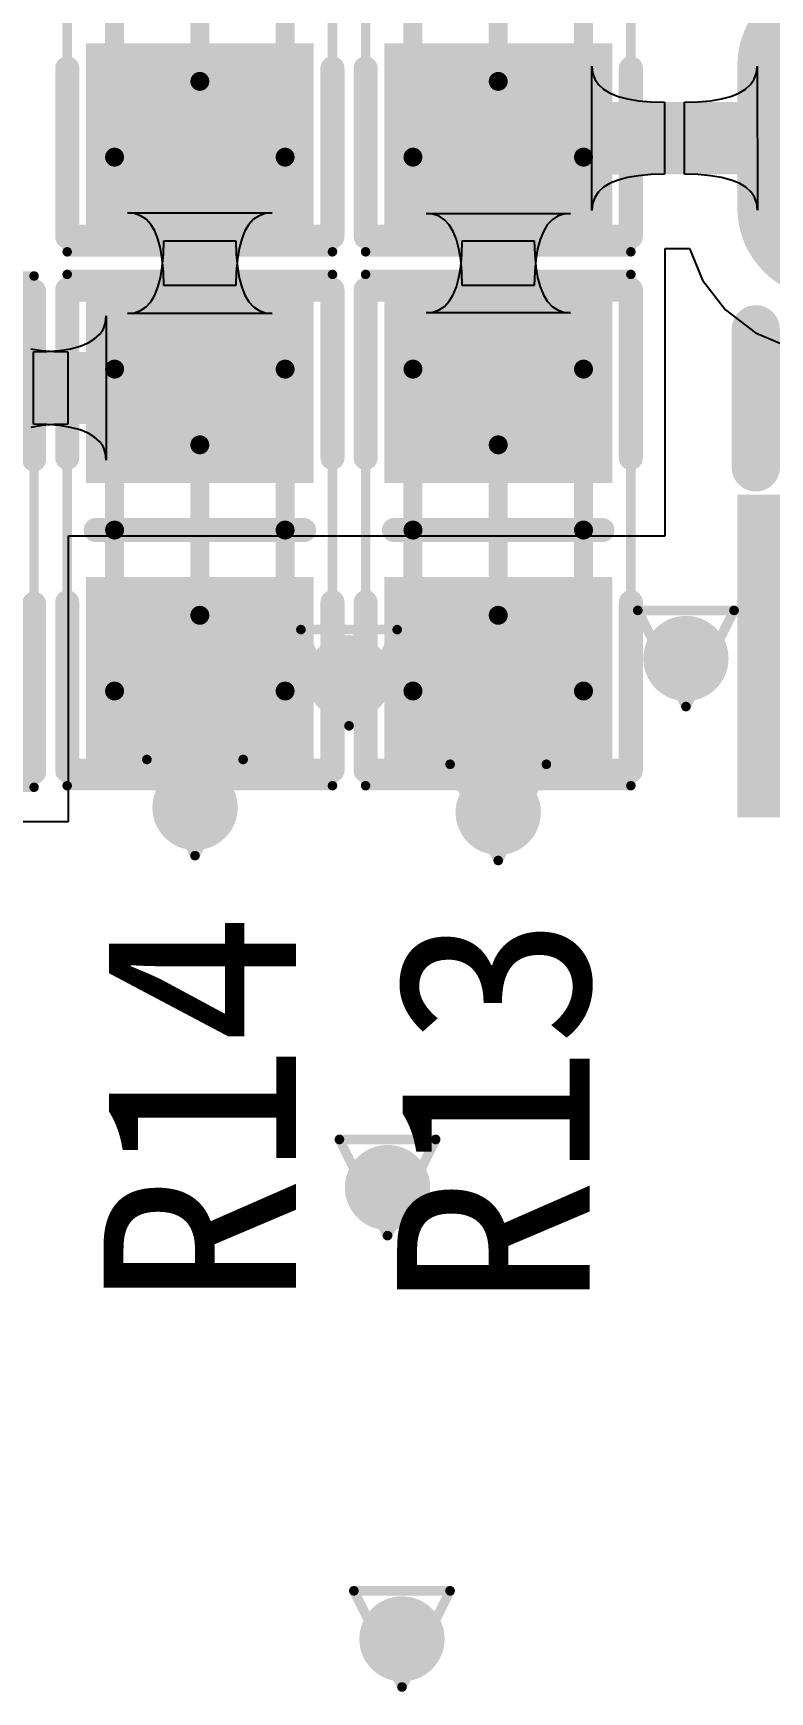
# Model space of a CAD drawing. Header units: millimetres. Extents: x 80 to 220, y 44 to 120.
# Drawn here: x 146.52 to 150.41, y 59.7 to 68.46 of the extents above; entities that cross this region are included whole.
import ezdxf

# ---------------------------------------------------------------- set-up
doc = ezdxf.new("R2010")
doc.units = ezdxf.units.MM
for name, color, linetype in [('BottomLayer', 5, 'Continuous'), ('BottomPaste', 16, 'Continuous'), ('BottomSolder', 6, 'Continuous'), ('DrillDrawing', 1, 'Continuous'), ('Mechanical13', 56, 'Continuous'), ('Mechanical15', 56, 'Continuous'), ('MultiLayer', 9, 'Continuous'), ('TopLayer', 1, 'Continuous'), ('TopOverlay', 2, 'Continuous'), ('TopPaste', 8, 'Continuous'), ('TopSolder', 216, 'Continuous'), ('ViaHoleLayer', 16, 'Continuous')]:
    doc.layers.add(name, color=color, linetype=linetype)

# ---------------------------------------------------------------- blocks, each defined once
blk = doc.blocks.new('R0603_25')
at = {"layer": 'Mechanical13', "const_width": 0.1}
for points in [[(-0.85, -0.45), (-0.85, 0.45)], [(0.85, 0.45), (-0.85, 0.45)], [(0.85, -0.45), (0.85, 0.45)], [(0.85, -0.45), (-0.85, -0.45)]]:
    blk.add_lwpolyline(points, dxfattribs=at)
at = {"layer": 'Mechanical13', "const_width": 0.05}
for points in [[(-0.875, 0.45, 1), (-0.825, 0.45, 1)], [(-0.875, 0.45, 1), (-0.825, 0.45, 1)], [(0.825, 0.45, 1), (0.875, 0.45, 1)], [(0.825, 0.45, 1), (0.875, 0.45, 1)], [(-0.875, -0.45, 1), (-0.825, -0.45, 1)], [(-0.875, -0.45, 1), (-0.825, -0.45, 1)], [(0.825, -0.45, 1), (0.875, -0.45, 1)], [(0.825, -0.45, 1), (0.875, -0.45, 1)]]:
    blk.add_lwpolyline(points, format="xyb", close=True, dxfattribs=at)
at = {"layer": 'Mechanical15'}
for points, const_width in [([(1.35, 0.7), (-1.35, 0.7)], 0.05), ([(-1.35, -0.7), (-1.35, 0.7)], 0.05), ([(1.35, -0.7), (1.35, 0.7)], 0.05), ([(0, -0.45), (0, 0.45)], 0.1), ([(0.45, 0), (-0.45, 0)], 0.1), ([(1.35, -0.7), (-1.35, -0.7)], 0.05)]:
    blk.add_lwpolyline(points, dxfattribs=dict(at, const_width=const_width))
for points, const_width in [([(-1.3625, 0.7, 1), (-1.3375, 0.7, 1)], 0.025), ([(-1.3625, 0.7, 1), (-1.3375, 0.7, 1)], 0.025), ([(1.3375, 0.7, 1), (1.3625, 0.7, 1)], 0.025), ([(1.3375, 0.7, 1), (1.3625, 0.7, 1)], 0.025), ([(-0.025, 0.45, 1), (0.025, 0.45, 1)], 0.05), ([(-0.475, 0, 1), (-0.425, 0, 1)], 0.05), ([(0.425, 0, 1), (0.475, 0, 1)], 0.05), ([(-0.025, -0.45, 1), (0.025, -0.45, 1)], 0.05), ([(-1.3625, -0.7, 1), (-1.3375, -0.7, 1)], 0.025), ([(-1.3625, -0.7, 1), (-1.3375, -0.7, 1)], 0.025), ([(1.3375, -0.7, 1), (1.3625, -0.7, 1)], 0.025), ([(1.3375, -0.7, 1), (1.3625, -0.7, 1)], 0.025)]:
    blk.add_lwpolyline(points, format="xyb", close=True, dxfattribs=dict(at, const_width=const_width))
at = {"layer": 'TopLayer'}
for points in [[(-0.35, -0.5), (-0.35, 0.5), (-1.15, -0.5), (-1.15, 0.5)], [(1.15, -0.5), (1.15, 0.5), (0.35, -0.5), (0.35, 0.5)]]:
    blk.add_solid(points, dxfattribs=at)
at = {"layer": 'TopOverlay', "const_width": 0.127}
for points in [[(-1.27, -0.7), (-1.27, 0.7)], [(-0.381, 0.7), (-1.27, 0.7)], [(1.27, 0.7), (0.381, 0.7)], [(1.27, -0.7), (1.27, 0.7)], [(0, -0.55), (0, 0.55)], [(-0.381, -0.7), (-1.27, -0.7)], [(1.27, -0.7), (0.381, -0.7)]]:
    blk.add_lwpolyline(points, dxfattribs=at)
at = {"layer": 'TopOverlay', "const_width": 0.0635}
for points in [[(-1.3017, 0.7, 1), (-1.2383, 0.7, 1)], [(-1.3017, 0.7, 1), (-1.2383, 0.7, 1)], [(-0.4128, 0.7, 1), (-0.3493, 0.7, 1)], [(0.3493, 0.7, 1), (0.4128, 0.7, 1)], [(1.2383, 0.7, 1), (1.3017, 0.7, 1)], [(1.2383, 0.7, 1), (1.3017, 0.7, 1)], [(-0.0318, 0.55, 1), (0.0318, 0.55, 1)], [(-0.0318, -0.55, 1), (0.0318, -0.55, 1)], [(-1.3017, -0.7, 1), (-1.2383, -0.7, 1)], [(-1.3017, -0.7, 1), (-1.2383, -0.7, 1)], [(-0.4128, -0.7, 1), (-0.3493, -0.7, 1)], [(0.3493, -0.7, 1), (0.4128, -0.7, 1)], [(1.2383, -0.7, 1), (1.3017, -0.7, 1)], [(1.2383, -0.7, 1), (1.3017, -0.7, 1)]]:
    blk.add_lwpolyline(points, format="xyb", close=True, dxfattribs=at)
at = {"layer": 'TopPaste'}
for points in [[(-0.35, -0.5), (-0.35, 0.5), (-1.15, -0.5), (-1.15, 0.5)], [(1.15, -0.5), (1.15, 0.5), (0.35, -0.5), (0.35, 0.5)]]:
    blk.add_solid(points, dxfattribs=at)
at = {"layer": 'TopSolder'}
for points in [[(-0.2484, -0.6016), (-0.2484, 0.6016), (-1.2516, -0.6016), (-1.2516, 0.6016)], [(1.2516, -0.6016), (1.2516, 0.6016), (0.2484, -0.6016), (0.2484, 0.6016)]]:
    blk.add_solid(points, dxfattribs=at)
blk = doc.blocks.new('R0603_26')
at = {"layer": 'Mechanical13', "const_width": 0.1}
for points in [[(-0.85, 0.45), (-0.85, -0.45)], [(-0.85, 0.45), (0.85, 0.45)], [(0.85, 0.45), (0.85, -0.45)], [(-0.85, -0.45), (0.85, -0.45)]]:
    blk.add_lwpolyline(points, dxfattribs=at)
at = {"layer": 'Mechanical13', "const_width": 0.05}
for points in [[(-0.875, 0.45, 1), (-0.825, 0.45, 1)], [(-0.875, 0.45, 1), (-0.825, 0.45, 1)], [(0.825, 0.45, 1), (0.875, 0.45, 1)], [(0.825, 0.45, 1), (0.875, 0.45, 1)], [(-0.875, -0.45, 1), (-0.825, -0.45, 1)], [(-0.875, -0.45, 1), (-0.825, -0.45, 1)], [(0.825, -0.45, 1), (0.875, -0.45, 1)], [(0.825, -0.45, 1), (0.875, -0.45, 1)]]:
    blk.add_lwpolyline(points, format="xyb", close=True, dxfattribs=at)
at = {"layer": 'Mechanical15'}
for points, const_width in [([(-1.35, 0.7), (1.35, 0.7)], 0.05), ([(-1.35, 0.7), (-1.35, -0.7)], 0.05), ([(1.35, 0.7), (1.35, -0.7)], 0.05), ([(0, 0.45), (0, -0.45)], 0.1), ([(-0.45, 0), (0.45, 0)], 0.1), ([(-1.35, -0.7), (1.35, -0.7)], 0.05)]:
    blk.add_lwpolyline(points, dxfattribs=dict(at, const_width=const_width))
for points, const_width in [([(-1.3625, 0.7, 1), (-1.3375, 0.7, 1)], 0.025), ([(-1.3625, 0.7, 1), (-1.3375, 0.7, 1)], 0.025), ([(1.3375, 0.7, 1), (1.3625, 0.7, 1)], 0.025), ([(1.3375, 0.7, 1), (1.3625, 0.7, 1)], 0.025), ([(-0.025, 0.45, 1), (0.025, 0.45, 1)], 0.05), ([(-0.475, 0, 1), (-0.425, 0, 1)], 0.05), ([(0.425, 0, 1), (0.475, 0, 1)], 0.05), ([(-0.025, -0.45, 1), (0.025, -0.45, 1)], 0.05), ([(-1.3625, -0.7, 1), (-1.3375, -0.7, 1)], 0.025), ([(-1.3625, -0.7, 1), (-1.3375, -0.7, 1)], 0.025), ([(1.3375, -0.7, 1), (1.3625, -0.7, 1)], 0.025), ([(1.3375, -0.7, 1), (1.3625, -0.7, 1)], 0.025)]:
    blk.add_lwpolyline(points, format="xyb", close=True, dxfattribs=dict(at, const_width=const_width))
at = {"layer": 'TopLayer'}
for points in [[(-0.35, -0.5), (-0.35, 0.5), (-1.15, -0.5), (-1.15, 0.5)], [(1.15, -0.5), (1.15, 0.5), (0.35, -0.5), (0.35, 0.5)]]:
    blk.add_solid(points, dxfattribs=at)
at = {"layer": 'TopOverlay', "const_width": 0.127}
for points in [[(-1.27, 0.7), (-1.27, -0.7)], [(-1.27, 0.7), (-0.381, 0.7)], [(0.381, 0.7), (1.27, 0.7)], [(1.27, 0.7), (1.27, -0.7)], [(0, 0.55), (0, -0.55)], [(-1.27, -0.7), (-0.381, -0.7)], [(0.381, -0.7), (1.27, -0.7)]]:
    blk.add_lwpolyline(points, dxfattribs=at)
at = {"layer": 'TopOverlay', "const_width": 0.0635}
for points in [[(-1.3017, 0.7, 1), (-1.2383, 0.7, 1)], [(-1.3017, 0.7, 1), (-1.2383, 0.7, 1)], [(-0.4128, 0.7, 1), (-0.3493, 0.7, 1)], [(0.3493, 0.7, 1), (0.4128, 0.7, 1)], [(1.2383, 0.7, 1), (1.3017, 0.7, 1)], [(1.2383, 0.7, 1), (1.3017, 0.7, 1)], [(-0.0318, 0.55, 1), (0.0318, 0.55, 1)], [(-0.0318, -0.55, 1), (0.0318, -0.55, 1)], [(-1.3017, -0.7, 1), (-1.2383, -0.7, 1)], [(-1.3017, -0.7, 1), (-1.2383, -0.7, 1)], [(-0.4128, -0.7, 1), (-0.3493, -0.7, 1)], [(0.3493, -0.7, 1), (0.4128, -0.7, 1)], [(1.2383, -0.7, 1), (1.3017, -0.7, 1)], [(1.2383, -0.7, 1), (1.3017, -0.7, 1)]]:
    blk.add_lwpolyline(points, format="xyb", close=True, dxfattribs=at)
at = {"layer": 'TopPaste'}
for points in [[(-0.35, -0.5), (-0.35, 0.5), (-1.15, -0.5), (-1.15, 0.5)], [(1.15, -0.5), (1.15, 0.5), (0.35, -0.5), (0.35, 0.5)]]:
    blk.add_solid(points, dxfattribs=at)
at = {"layer": 'TopSolder'}
for points in [[(-0.2484, -0.6016), (-0.2484, 0.6016), (-1.2516, -0.6016), (-1.2516, 0.6016)], [(1.2516, -0.6016), (1.2516, 0.6016), (0.2484, -0.6016), (0.2484, 0.6016)]]:
    blk.add_solid(points, dxfattribs=at)
blk = doc.blocks.new('R0603_27')
at = {"layer": 'Mechanical13', "const_width": 0.1}
for points in [[(-0.85, -0.45), (-0.85, 0.45)], [(0.85, 0.45), (-0.85, 0.45)], [(0.85, -0.45), (0.85, 0.45)], [(0.85, -0.45), (-0.85, -0.45)]]:
    blk.add_lwpolyline(points, dxfattribs=at)
at = {"layer": 'Mechanical13', "const_width": 0.05}
for points in [[(-0.875, 0.45, 1), (-0.825, 0.45, 1)], [(-0.875, 0.45, 1), (-0.825, 0.45, 1)], [(0.825, 0.45, 1), (0.875, 0.45, 1)], [(0.825, 0.45, 1), (0.875, 0.45, 1)], [(-0.875, -0.45, 1), (-0.825, -0.45, 1)], [(-0.875, -0.45, 1), (-0.825, -0.45, 1)], [(0.825, -0.45, 1), (0.875, -0.45, 1)], [(0.825, -0.45, 1), (0.875, -0.45, 1)]]:
    blk.add_lwpolyline(points, format="xyb", close=True, dxfattribs=at)
at = {"layer": 'Mechanical15'}
for points, const_width in [([(1.35, 0.7), (-1.35, 0.7)], 0.05), ([(-1.35, -0.7), (-1.35, 0.7)], 0.05), ([(1.35, -0.7), (1.35, 0.7)], 0.05), ([(0, -0.45), (0, 0.45)], 0.1), ([(0.45, 0), (-0.45, 0)], 0.1), ([(1.35, -0.7), (-1.35, -0.7)], 0.05)]:
    blk.add_lwpolyline(points, dxfattribs=dict(at, const_width=const_width))
for points, const_width in [([(-1.3625, 0.7, 1), (-1.3375, 0.7, 1)], 0.025), ([(-1.3625, 0.7, 1), (-1.3375, 0.7, 1)], 0.025), ([(1.3375, 0.7, 1), (1.3625, 0.7, 1)], 0.025), ([(1.3375, 0.7, 1), (1.3625, 0.7, 1)], 0.025), ([(-0.025, 0.45, 1), (0.025, 0.45, 1)], 0.05), ([(-0.475, 0, 1), (-0.425, 0, 1)], 0.05), ([(0.425, 0, 1), (0.475, 0, 1)], 0.05), ([(-0.025, -0.45, 1), (0.025, -0.45, 1)], 0.05), ([(-1.3625, -0.7, 1), (-1.3375, -0.7, 1)], 0.025), ([(-1.3625, -0.7, 1), (-1.3375, -0.7, 1)], 0.025), ([(1.3375, -0.7, 1), (1.3625, -0.7, 1)], 0.025), ([(1.3375, -0.7, 1), (1.3625, -0.7, 1)], 0.025)]:
    blk.add_lwpolyline(points, format="xyb", close=True, dxfattribs=dict(at, const_width=const_width))
at = {"layer": 'TopLayer'}
for points in [[(-0.35, -0.5), (-0.35, 0.5), (-1.15, -0.5), (-1.15, 0.5)], [(1.15, -0.5), (1.15, 0.5), (0.35, -0.5), (0.35, 0.5)]]:
    blk.add_solid(points, dxfattribs=at)
at = {"layer": 'TopOverlay', "const_width": 0.127}
for points in [[(-1.27, -0.7), (-1.27, 0.7)], [(-0.381, 0.7), (-1.27, 0.7)], [(1.27, 0.7), (0.381, 0.7)], [(1.27, -0.7), (1.27, 0.7)], [(0, -0.55), (0, 0.55)], [(-0.381, -0.7), (-1.27, -0.7)], [(1.27, -0.7), (0.381, -0.7)]]:
    blk.add_lwpolyline(points, dxfattribs=at)
at = {"layer": 'TopOverlay', "const_width": 0.0635}
for points in [[(-1.3017, 0.7, 1), (-1.2383, 0.7, 1)], [(-1.3017, 0.7, 1), (-1.2383, 0.7, 1)], [(-0.4128, 0.7, 1), (-0.3493, 0.7, 1)], [(0.3493, 0.7, 1), (0.4128, 0.7, 1)], [(1.2383, 0.7, 1), (1.3017, 0.7, 1)], [(1.2383, 0.7, 1), (1.3017, 0.7, 1)], [(-0.0318, 0.55, 1), (0.0318, 0.55, 1)], [(-0.0318, -0.55, 1), (0.0318, -0.55, 1)], [(-1.3017, -0.7, 1), (-1.2383, -0.7, 1)], [(-1.3017, -0.7, 1), (-1.2383, -0.7, 1)], [(-0.4128, -0.7, 1), (-0.3493, -0.7, 1)], [(0.3493, -0.7, 1), (0.4128, -0.7, 1)], [(1.2383, -0.7, 1), (1.3017, -0.7, 1)], [(1.2383, -0.7, 1), (1.3017, -0.7, 1)]]:
    blk.add_lwpolyline(points, format="xyb", close=True, dxfattribs=at)
at = {"layer": 'TopPaste'}
for points in [[(-0.35, -0.5), (-0.35, 0.5), (-1.15, -0.5), (-1.15, 0.5)], [(1.15, -0.5), (1.15, 0.5), (0.35, -0.5), (0.35, 0.5)]]:
    blk.add_solid(points, dxfattribs=at)
at = {"layer": 'TopSolder'}
for points in [[(-0.2484, -0.6016), (-0.2484, 0.6016), (-1.2516, -0.6016), (-1.2516, 0.6016)], [(1.2516, -0.6016), (1.2516, 0.6016), (0.2484, -0.6016), (0.2484, 0.6016)]]:
    blk.add_solid(points, dxfattribs=at)
blk = doc.blocks.new('SMA_KDL_5_44')
at = {"layer": 'BottomLayer'}
for points in [[(3.996, 3.492), (-0.004, 3.492), (3.996, 1.992), (-0.004, 1.992)], [(3.996, -2.119), (-0.004, -2.119), (3.996, -3.619), (-0.004, -3.619)]]:
    blk.add_solid(points, dxfattribs=at)
at = {"layer": 'BottomPaste'}
for points in [[(3.996, 3.492), (-0.004, 3.492), (3.996, 1.992), (-0.004, 1.992)], [(3.996, -2.119), (-0.004, -2.119), (3.996, -3.619), (-0.004, -3.619)]]:
    blk.add_solid(points, dxfattribs=at)
at = {"layer": 'BottomSolder'}
for points in [[(4.0976, 3.5936), (-0.1056, 3.5936), (4.0976, 1.8904), (-0.1056, 1.8904)], [(4.0976, -2.0174), (-0.1056, -2.0174), (4.0976, -3.7206), (-0.1056, -3.7206)]]:
    blk.add_solid(points, dxfattribs=at)
at = {"layer": 'TopLayer', "const_width": 0.375}
for points in [[(0.1835, 3.117, 1), (0.5585, 3.117, 1)], [(3.4335, 3.117, 1), (3.8085, 3.117, 1)], [(0.1835, 2.367, 1), (0.5585, 2.367, 1)], [(3.4335, 2.367, 1), (3.8085, 2.367, 1)], [(0.1835, 0.375, 1), (0.5585, 0.375, 1)], [(3.4335, 0.375, 1), (3.8085, 0.375, 1)], [(0.1835, -0.375, 1), (0.5585, -0.375, 1)], [(3.4335, -0.375, 1), (3.8085, -0.375, 1)], [(0.1835, -2.494, 1), (0.5585, -2.494, 1)], [(3.4335, -2.494, 1), (3.8085, -2.494, 1)], [(0.1835, -3.244, 1), (0.5585, -3.244, 1)], [(3.4335, -3.244, 1), (3.8085, -3.244, 1)]]:
    blk.add_lwpolyline(points, format="xyb", close=True, dxfattribs=at)
at = {"layer": 'TopLayer'}
for points in [[(3.621, 3.492), (0.371, 3.492), (3.621, 1.992), (0.371, 1.992)], [(3.996, 3.117), (-0.004, 3.117), (3.996, 2.367), (-0.004, 2.367)], [(3.621, 0.75), (0.371, 0.75), (3.621, -0.75), (0.371, -0.75)], [(3.996, 0.375), (-0.004, 0.375), (3.996, -0.375), (-0.004, -0.375)], [(3.621, -2.119), (0.371, -2.119), (3.621, -3.619), (0.371, -3.619)], [(3.996, -2.494), (-0.004, -2.494), (3.996, -3.244), (-0.004, -3.244)]]:
    blk.add_solid(points, dxfattribs=at)
at = {"layer": 'TopOverlay', "const_width": 0.254}
for points in [[(-0.2, 3.5), (-0.2, -3.5)], [(4, 1.746), (4, 1.016)], [(4, -1.016), (4, -1.873)]]:
    blk.add_lwpolyline(points, dxfattribs=at)
at = {"layer": 'TopOverlay', "const_width": 0.127}
for points in [[(-0.2635, 3.5, 1), (-0.1365, 3.5, 1)], [(3.9365, 1.746, 1), (4.0635, 1.746, 1)], [(3.9365, 1.016, 1), (4.0635, 1.016, 1)], [(3.9365, -1.016, 1), (4.0635, -1.016, 1)], [(3.9365, -1.873, 1), (4.0635, -1.873, 1)], [(-0.2635, -3.5, 1), (-0.1365, -3.5, 1)]]:
    blk.add_lwpolyline(points, format="xyb", close=True, dxfattribs=at)
at = {"layer": 'TopPaste', "const_width": 0.375}
for points in [[(0.1835, 3.117, 1), (0.5585, 3.117, 1)], [(3.4335, 3.117, 1), (3.8085, 3.117, 1)], [(0.1835, 2.367, 1), (0.5585, 2.367, 1)], [(3.4335, 2.367, 1), (3.8085, 2.367, 1)], [(0.1835, 0.375, 1), (0.5585, 0.375, 1)], [(3.4335, 0.375, 1), (3.8085, 0.375, 1)], [(0.1835, -0.375, 1), (0.5585, -0.375, 1)], [(3.4335, -0.375, 1), (3.8085, -0.375, 1)], [(0.1835, -2.494, 1), (0.5585, -2.494, 1)], [(3.4335, -2.494, 1), (3.8085, -2.494, 1)], [(0.1835, -3.244, 1), (0.5585, -3.244, 1)], [(3.4335, -3.244, 1), (3.8085, -3.244, 1)]]:
    blk.add_lwpolyline(points, format="xyb", close=True, dxfattribs=at)
at = {"layer": 'TopPaste'}
for points in [[(3.621, 3.492), (0.371, 3.492), (3.621, 1.992), (0.371, 1.992)], [(3.996, 3.117), (-0.004, 3.117), (3.996, 2.367), (-0.004, 2.367)], [(3.621, 0.75), (0.371, 0.75), (3.621, -0.75), (0.371, -0.75)], [(3.996, 0.375), (-0.004, 0.375), (3.996, -0.375), (-0.004, -0.375)], [(3.621, -2.119), (0.371, -2.119), (3.621, -3.619), (0.371, -3.619)], [(3.996, -2.494), (-0.004, -2.494), (3.996, -3.244), (-0.004, -3.244)]]:
    blk.add_solid(points, dxfattribs=at)
at = {"layer": 'TopSolder', "const_width": 0.4766}
for points in [[(0.1327, 3.117, 1), (0.6093, 3.117, 1)], [(3.3827, 3.117, 1), (3.8593, 3.117, 1)], [(0.1327, 2.367, 1), (0.6093, 2.367, 1)], [(3.3827, 2.367, 1), (3.8593, 2.367, 1)], [(0.1327, 0.375, 1), (0.6093, 0.375, 1)], [(3.3827, 0.375, 1), (3.8593, 0.375, 1)], [(0.1327, -0.375, 1), (0.6093, -0.375, 1)], [(3.3827, -0.375, 1), (3.8593, -0.375, 1)], [(0.1327, -2.494, 1), (0.6093, -2.494, 1)], [(3.3827, -2.494, 1), (3.8593, -2.494, 1)], [(0.1327, -3.244, 1), (0.6093, -3.244, 1)], [(3.3827, -3.244, 1), (3.8593, -3.244, 1)]]:
    blk.add_lwpolyline(points, format="xyb", close=True, dxfattribs=at)
at = {"layer": 'TopSolder'}
for points in [[(3.621, 3.5936), (0.371, 3.5936), (3.621, 1.8904), (0.371, 1.8904)], [(4.0976, 3.117), (-0.1056, 3.117), (4.0976, 2.367), (-0.1056, 2.367)], [(3.621, 0.8516), (0.371, 0.8516), (3.621, -0.8516), (0.371, -0.8516)], [(4.0976, 0.375), (-0.1056, 0.375), (4.0976, -0.375), (-0.1056, -0.375)], [(3.621, -2.0174), (0.371, -2.0174), (3.621, -3.7206), (0.371, -3.7206)], [(4.0976, -2.494), (-0.1056, -2.494), (4.0976, -3.244), (-0.1056, -3.244)]]:
    blk.add_solid(points, dxfattribs=at)
blk = doc.blocks.new('R0603_64')
at = {"layer": 'Mechanical13', "const_width": 0.1}
for points in [[(-0.85, 0.45), (0.85, 0.45)], [(-0.85, 0.45), (-0.85, -0.45)], [(0.85, 0.45), (0.85, -0.45)], [(-0.85, -0.45), (0.85, -0.45)]]:
    blk.add_lwpolyline(points, dxfattribs=at)
at = {"layer": 'Mechanical13', "const_width": 0.05}
for points in [[(-0.875, 0.45, 1), (-0.825, 0.45, 1)], [(-0.875, 0.45, 1), (-0.825, 0.45, 1)], [(0.825, 0.45, 1), (0.875, 0.45, 1)], [(0.825, 0.45, 1), (0.875, 0.45, 1)], [(-0.875, -0.45, 1), (-0.825, -0.45, 1)], [(-0.875, -0.45, 1), (-0.825, -0.45, 1)], [(0.825, -0.45, 1), (0.875, -0.45, 1)], [(0.825, -0.45, 1), (0.875, -0.45, 1)]]:
    blk.add_lwpolyline(points, format="xyb", close=True, dxfattribs=at)
at = {"layer": 'Mechanical15'}
for points, const_width in [([(-1.35, 0.7), (-1.35, -0.7)], 0.05), ([(-1.35, 0.7), (1.35, 0.7)], 0.05), ([(1.35, 0.7), (1.35, -0.7)], 0.05), ([(0, 0.45), (0, -0.45)], 0.1), ([(-0.45, 0), (0.45, 0)], 0.1), ([(-1.35, -0.7), (1.35, -0.7)], 0.05)]:
    blk.add_lwpolyline(points, dxfattribs=dict(at, const_width=const_width))
for points, const_width in [([(-1.3625, 0.7, 1), (-1.3375, 0.7, 1)], 0.025), ([(-1.3625, 0.7, 1), (-1.3375, 0.7, 1)], 0.025), ([(1.3375, 0.7, 1), (1.3625, 0.7, 1)], 0.025), ([(1.3375, 0.7, 1), (1.3625, 0.7, 1)], 0.025), ([(-0.025, 0.45, 1), (0.025, 0.45, 1)], 0.05), ([(-0.475, 0, 1), (-0.425, 0, 1)], 0.05), ([(0.425, 0, 1), (0.475, 0, 1)], 0.05), ([(-0.025, -0.45, 1), (0.025, -0.45, 1)], 0.05), ([(-1.3625, -0.7, 1), (-1.3375, -0.7, 1)], 0.025), ([(-1.3625, -0.7, 1), (-1.3375, -0.7, 1)], 0.025), ([(1.3375, -0.7, 1), (1.3625, -0.7, 1)], 0.025), ([(1.3375, -0.7, 1), (1.3625, -0.7, 1)], 0.025)]:
    blk.add_lwpolyline(points, format="xyb", close=True, dxfattribs=dict(at, const_width=const_width))
at = {"layer": 'TopLayer'}
for points in [[(-0.35, -0.5), (-0.35, 0.5), (-1.15, -0.5), (-1.15, 0.5)], [(1.15, -0.5), (1.15, 0.5), (0.35, -0.5), (0.35, 0.5)]]:
    blk.add_solid(points, dxfattribs=at)
at = {"layer": 'TopOverlay', "const_width": 0.127}
for points in [[(-1.27, 0.7), (-0.381, 0.7)], [(-1.27, 0.7), (-1.27, -0.7)], [(0.381, 0.7), (1.27, 0.7)], [(1.27, 0.7), (1.27, -0.7)], [(0, 0.55), (0, -0.55)], [(-1.27, -0.7), (-0.381, -0.7)], [(0.381, -0.7), (1.27, -0.7)]]:
    blk.add_lwpolyline(points, dxfattribs=at)
at = {"layer": 'TopOverlay', "const_width": 0.0635}
for points in [[(-1.3017, 0.7, 1), (-1.2383, 0.7, 1)], [(-1.3017, 0.7, 1), (-1.2383, 0.7, 1)], [(-0.4128, 0.7, 1), (-0.3493, 0.7, 1)], [(0.3493, 0.7, 1), (0.4128, 0.7, 1)], [(1.2383, 0.7, 1), (1.3017, 0.7, 1)], [(1.2383, 0.7, 1), (1.3017, 0.7, 1)], [(-0.0318, 0.55, 1), (0.0318, 0.55, 1)], [(-0.0318, -0.55, 1), (0.0318, -0.55, 1)], [(-1.3017, -0.7, 1), (-1.2383, -0.7, 1)], [(-1.3017, -0.7, 1), (-1.2383, -0.7, 1)], [(-0.4128, -0.7, 1), (-0.3493, -0.7, 1)], [(0.3493, -0.7, 1), (0.4128, -0.7, 1)], [(1.2383, -0.7, 1), (1.3017, -0.7, 1)], [(1.2383, -0.7, 1), (1.3017, -0.7, 1)]]:
    blk.add_lwpolyline(points, format="xyb", close=True, dxfattribs=at)
at = {"layer": 'TopPaste'}
for points in [[(-0.35, -0.5), (-0.35, 0.5), (-1.15, -0.5), (-1.15, 0.5)], [(1.15, -0.5), (1.15, 0.5), (0.35, -0.5), (0.35, 0.5)]]:
    blk.add_solid(points, dxfattribs=at)
at = {"layer": 'TopSolder'}
for points in [[(-0.2484, -0.6016), (-0.2484, 0.6016), (-1.2516, -0.6016), (-1.2516, 0.6016)], [(1.2516, -0.6016), (1.2516, 0.6016), (0.2484, -0.6016), (0.2484, 0.6016)]]:
    blk.add_solid(points, dxfattribs=at)
blk = doc.blocks.new('R0603_66')
at = {"layer": 'Mechanical13', "const_width": 0.1}
for points in [[(-0.85, 0.45), (0.85, 0.45)], [(-0.85, 0.45), (-0.85, -0.45)], [(0.85, 0.45), (0.85, -0.45)], [(-0.85, -0.45), (0.85, -0.45)]]:
    blk.add_lwpolyline(points, dxfattribs=at)
at = {"layer": 'Mechanical13', "const_width": 0.05}
for points in [[(-0.875, 0.45, 1), (-0.825, 0.45, 1)], [(-0.875, 0.45, 1), (-0.825, 0.45, 1)], [(0.825, 0.45, 1), (0.875, 0.45, 1)], [(0.825, 0.45, 1), (0.875, 0.45, 1)], [(-0.875, -0.45, 1), (-0.825, -0.45, 1)], [(-0.875, -0.45, 1), (-0.825, -0.45, 1)], [(0.825, -0.45, 1), (0.875, -0.45, 1)], [(0.825, -0.45, 1), (0.875, -0.45, 1)]]:
    blk.add_lwpolyline(points, format="xyb", close=True, dxfattribs=at)
at = {"layer": 'Mechanical15'}
for points, const_width in [([(-1.35, 0.7), (-1.35, -0.7)], 0.05), ([(-1.35, 0.7), (1.35, 0.7)], 0.05), ([(1.35, 0.7), (1.35, -0.7)], 0.05), ([(0, 0.45), (0, -0.45)], 0.1), ([(-0.45, 0), (0.45, 0)], 0.1), ([(-1.35, -0.7), (1.35, -0.7)], 0.05)]:
    blk.add_lwpolyline(points, dxfattribs=dict(at, const_width=const_width))
for points, const_width in [([(-1.3625, 0.7, 1), (-1.3375, 0.7, 1)], 0.025), ([(-1.3625, 0.7, 1), (-1.3375, 0.7, 1)], 0.025), ([(1.3375, 0.7, 1), (1.3625, 0.7, 1)], 0.025), ([(1.3375, 0.7, 1), (1.3625, 0.7, 1)], 0.025), ([(-0.025, 0.45, 1), (0.025, 0.45, 1)], 0.05), ([(-0.475, 0, 1), (-0.425, 0, 1)], 0.05), ([(0.425, 0, 1), (0.475, 0, 1)], 0.05), ([(-0.025, -0.45, 1), (0.025, -0.45, 1)], 0.05), ([(-1.3625, -0.7, 1), (-1.3375, -0.7, 1)], 0.025), ([(-1.3625, -0.7, 1), (-1.3375, -0.7, 1)], 0.025), ([(1.3375, -0.7, 1), (1.3625, -0.7, 1)], 0.025), ([(1.3375, -0.7, 1), (1.3625, -0.7, 1)], 0.025)]:
    blk.add_lwpolyline(points, format="xyb", close=True, dxfattribs=dict(at, const_width=const_width))
at = {"layer": 'TopLayer'}
for points in [[(-0.35, -0.5), (-0.35, 0.5), (-1.15, -0.5), (-1.15, 0.5)], [(1.15, -0.5), (1.15, 0.5), (0.35, -0.5), (0.35, 0.5)]]:
    blk.add_solid(points, dxfattribs=at)
at = {"layer": 'TopOverlay', "const_width": 0.127}
for points in [[(-1.27, 0.7), (-0.381, 0.7)], [(-1.27, 0.7), (-1.27, -0.7)], [(0.381, 0.7), (1.27, 0.7)], [(1.27, 0.7), (1.27, -0.7)], [(0, 0.55), (0, -0.55)], [(-1.27, -0.7), (-0.381, -0.7)], [(0.381, -0.7), (1.27, -0.7)]]:
    blk.add_lwpolyline(points, dxfattribs=at)
at = {"layer": 'TopOverlay', "const_width": 0.0635}
for points in [[(-1.3017, 0.7, 1), (-1.2383, 0.7, 1)], [(-1.3017, 0.7, 1), (-1.2383, 0.7, 1)], [(-0.4128, 0.7, 1), (-0.3493, 0.7, 1)], [(0.3493, 0.7, 1), (0.4128, 0.7, 1)], [(1.2383, 0.7, 1), (1.3017, 0.7, 1)], [(1.2383, 0.7, 1), (1.3017, 0.7, 1)], [(-0.0318, 0.55, 1), (0.0318, 0.55, 1)], [(-0.0318, -0.55, 1), (0.0318, -0.55, 1)], [(-1.3017, -0.7, 1), (-1.2383, -0.7, 1)], [(-1.3017, -0.7, 1), (-1.2383, -0.7, 1)], [(-0.4128, -0.7, 1), (-0.3493, -0.7, 1)], [(0.3493, -0.7, 1), (0.4128, -0.7, 1)], [(1.2383, -0.7, 1), (1.3017, -0.7, 1)], [(1.2383, -0.7, 1), (1.3017, -0.7, 1)]]:
    blk.add_lwpolyline(points, format="xyb", close=True, dxfattribs=at)
at = {"layer": 'TopPaste'}
for points in [[(-0.35, -0.5), (-0.35, 0.5), (-1.15, -0.5), (-1.15, 0.5)], [(1.15, -0.5), (1.15, 0.5), (0.35, -0.5), (0.35, 0.5)]]:
    blk.add_solid(points, dxfattribs=at)
at = {"layer": 'TopSolder'}
for points in [[(-0.2484, -0.6016), (-0.2484, 0.6016), (-1.2516, -0.6016), (-1.2516, 0.6016)], [(1.2516, -0.6016), (1.2516, 0.6016), (0.2484, -0.6016), (0.2484, 0.6016)]]:
    blk.add_solid(points, dxfattribs=at)

msp = doc.modelspace()

# ---------------------------------------------------------------- linework, layer by layer
at = {"layer": 'BottomLayer', "const_width": 0.225}
for points in [[(149.8515, 65.1576, 1), (150.0765, 65.1576, 1)], [(148.0735, 65.056, 1), (148.2985, 65.056, 1)], [(147.2607, 64.3702, 1), (147.4857, 64.3702, 1)], [(148.8609, 64.3448, 1), (149.0859, 64.3448, 1)], [(148.2767, 62.3636, 1), (148.5017, 62.3636, 1)], [(148.3529, 59.9799, 1), (148.5779, 59.9799, 1)]]:
    msp.add_lwpolyline(points, format="xyb", close=True, dxfattribs=at)
at = {"layer": 'DrillDrawing', "const_width": 0.0508}
for points in [[(149.71, 65.4116), (150.218, 65.4116)], [(149.71, 65.4116), (149.964, 64.9036)], [(149.964, 64.9036), (150.218, 65.4116)], [(147.932, 65.31), (148.44, 65.31)], [(147.932, 65.31), (148.186, 64.802)], [(148.186, 64.802), (148.44, 65.31)], [(147.1192, 64.6242), (147.6272, 64.6242)], [(147.1192, 64.6242), (147.3732, 64.1162)], [(147.3732, 64.1162), (147.6272, 64.6242)], [(148.7194, 64.5988), (149.2274, 64.5988)], [(148.7194, 64.5988), (148.9734, 64.0908)], [(148.9734, 64.0908), (149.2274, 64.5988)], [(148.1352, 62.6176), (148.6432, 62.6176)], [(148.1352, 62.6176), (148.3892, 62.1096)], [(148.3892, 62.1096), (148.6432, 62.6176)], [(148.2114, 60.2339), (148.7194, 60.2339)], [(148.2114, 60.2339), (148.4654, 59.7259)], [(148.4654, 59.7259), (148.7194, 60.2339)]]:
    msp.add_lwpolyline(points, dxfattribs=at)
at = {"layer": 'DrillDrawing', "const_width": 0.0254}
for points in [[(149.6973, 65.4116, 1), (149.7227, 65.4116, 1)], [(149.6973, 65.4116, 1), (149.7227, 65.4116, 1)], [(150.2053, 65.4116, 1), (150.2307, 65.4116, 1)], [(150.2053, 65.4116, 1), (150.2307, 65.4116, 1)], [(147.9193, 65.31, 1), (147.9447, 65.31, 1)], [(147.9193, 65.31, 1), (147.9447, 65.31, 1)], [(148.4273, 65.31, 1), (148.4527, 65.31, 1)], [(148.4273, 65.31, 1), (148.4527, 65.31, 1)], [(149.9513, 64.9036, 1), (149.9767, 64.9036, 1)], [(149.9513, 64.9036, 1), (149.9767, 64.9036, 1)], [(148.1733, 64.802, 1), (148.1987, 64.802, 1)], [(148.1733, 64.802, 1), (148.1987, 64.802, 1)], [(147.1065, 64.6242, 1), (147.1319, 64.6242, 1)], [(147.1065, 64.6242, 1), (147.1319, 64.6242, 1)], [(147.6145, 64.6242, 1), (147.6399, 64.6242, 1)], [(147.6145, 64.6242, 1), (147.6399, 64.6242, 1)], [(148.7067, 64.5988, 1), (148.7321, 64.5988, 1)], [(148.7067, 64.5988, 1), (148.7321, 64.5988, 1)], [(149.2147, 64.5988, 1), (149.2401, 64.5988, 1)], [(149.2147, 64.5988, 1), (149.2401, 64.5988, 1)], [(147.3605, 64.1162, 1), (147.3859, 64.1162, 1)], [(147.3605, 64.1162, 1), (147.3859, 64.1162, 1)], [(148.9607, 64.0908, 1), (148.9861, 64.0908, 1)], [(148.9607, 64.0908, 1), (148.9861, 64.0908, 1)], [(148.1225, 62.6176, 1), (148.1479, 62.6176, 1)], [(148.1225, 62.6176, 1), (148.1479, 62.6176, 1)], [(148.6305, 62.6176, 1), (148.6559, 62.6176, 1)], [(148.6305, 62.6176, 1), (148.6559, 62.6176, 1)], [(148.3765, 62.1096, 1), (148.4019, 62.1096, 1)], [(148.3765, 62.1096, 1), (148.4019, 62.1096, 1)], [(148.1987, 60.2339, 1), (148.2241, 60.2339, 1)], [(148.1987, 60.2339, 1), (148.2241, 60.2339, 1)], [(148.7067, 60.2339, 1), (148.7321, 60.2339, 1)], [(148.7067, 60.2339, 1), (148.7321, 60.2339, 1)], [(148.4527, 59.7259, 1), (148.4781, 59.7259, 1)], [(148.4527, 59.7259, 1), (148.4781, 59.7259, 1)]]:
    msp.add_lwpolyline(points, format="xyb", close=True, dxfattribs=at)
at = {"layer": 'MultiLayer', "const_width": 0.225}
for points in [[(149.8515, 65.1576, 1), (150.0765, 65.1576, 1)], [(148.0735, 65.056, 1), (148.2985, 65.056, 1)], [(147.2607, 64.3702, 1), (147.4857, 64.3702, 1)], [(148.8609, 64.3448, 1), (149.0859, 64.3448, 1)], [(148.2767, 62.3636, 1), (148.5017, 62.3636, 1)], [(148.3529, 59.9799, 1), (148.5779, 59.9799, 1)]]:
    msp.add_lwpolyline(points, format="xyb", close=True, dxfattribs=at)
at = {"layer": 'TopLayer'}
for p, q in [((149.4673, 67.5241), (149.4673, 68.2861)), ((149.4673, 68.2861), (149.4711, 68.25)), ((149.4711, 68.25), (149.4827, 68.2176)), ((150.3244, 68.2176), (150.3359, 68.25)), ((150.3359, 68.25), (150.3397, 68.2861)), ((150.3397, 68.2861), (150.3414, 67.5245)), ((149.4827, 68.2176), (149.5019, 68.189)), ((149.5019, 68.189), (149.5287, 68.1642)), ((149.5287, 68.1642), (149.5633, 68.1433)), ((150.2439, 68.1433), (150.2784, 68.1642)), ((150.2784, 68.1642), (150.3053, 68.189)), ((150.3053, 68.189), (150.3244, 68.2176)), ((149.5633, 68.1433), (149.6056, 68.1261)), ((149.6056, 68.1261), (149.6555, 68.1128)), ((149.6555, 68.1128), (149.7131, 68.1033)), ((149.7131, 68.1033), (149.7784, 68.0976)), ((149.7784, 68.0976), (149.8513, 68.0956)), ((149.8513, 68.0956), (149.8513, 67.7146)), ((149.9556, 68.0956), (150.0287, 68.0976)), ((149.9556, 67.7146), (149.9556, 68.0956)), ((150.0287, 68.0976), (150.094, 68.1033)), ((150.094, 68.1033), (150.1517, 68.1128)), ((150.1517, 68.1128), (150.2016, 68.1261)), ((150.2016, 68.1261), (150.2439, 68.1433)), ((149.7784, 67.7127), (149.7131, 67.707)), ((149.8513, 67.7146), (149.7784, 67.7127)), ((150.0288, 67.7127), (149.9556, 67.7146)), ((150.0944, 67.707), (150.0288, 67.7127)), ((149.5287, 67.6461), (149.5019, 67.6213)), ((149.5633, 67.667), (149.5287, 67.6461)), ((149.6056, 67.6842), (149.5633, 67.667)), ((149.6555, 67.6975), (149.6056, 67.6842)), ((149.7131, 67.707), (149.6555, 67.6975)), ((150.1522, 67.6975), (150.0944, 67.707)), ((150.2023, 67.6842), (150.1522, 67.6975)), ((150.2447, 67.6671), (150.2023, 67.6842)), ((150.2795, 67.6462), (150.2447, 67.6671)), ((150.3065, 67.6215), (150.2795, 67.6462)), ((149.4711, 67.5603), (149.4673, 67.5241)), ((149.4827, 67.5927), (149.4711, 67.5603)), ((149.5019, 67.6213), (149.4827, 67.5927)), ((150.3258, 67.593), (150.3065, 67.6215)), ((150.3374, 67.5607), (150.3258, 67.593)), ((150.3414, 67.5245), (150.3374, 67.5607)), ((147.0538, 67.5074), (147.0176, 67.5112)), ((147.0176, 67.5112), (147.7796, 67.5112)), ((147.0862, 67.4959), (147.0538, 67.5074)), ((147.1147, 67.4767), (147.0862, 67.4959)), ((147.1395, 67.4498), (147.1147, 67.4767)), ((147.1605, 67.4152), (147.1395, 67.4498)), ((147.6577, 67.4498), (147.6367, 67.4152)), ((147.6824, 67.4767), (147.6577, 67.4498)), ((147.711, 67.4959), (147.6824, 67.4767)), ((147.7434, 67.5074), (147.711, 67.4959)), ((147.7796, 67.5112), (147.7434, 67.5074)), ((148.6286, 67.5044), (148.5924, 67.5082)), ((148.5924, 67.5082), (149.3544, 67.5082)), ((148.661, 67.493), (148.6286, 67.5044)), ((148.6895, 67.4739), (148.661, 67.493)), ((148.7143, 67.4472), (148.6895, 67.4739)), ((148.7353, 67.4129), (148.7143, 67.4472)), ((149.2325, 67.4472), (149.2115, 67.4129)), ((149.2572, 67.4739), (149.2325, 67.4472)), ((149.2858, 67.493), (149.2572, 67.4739)), ((149.3182, 67.5044), (149.2858, 67.493)), ((149.3544, 67.5082), (149.3182, 67.5044)), ((147.1776, 67.373), (147.1605, 67.4152)), ((147.1909, 67.3231), (147.1776, 67.373)), ((147.2062, 67.2907), (147.2081, 67.3637)), ((147.2081, 67.3637), (147.5891, 67.3637)), ((147.5891, 67.3637), (147.591, 67.2907)), ((147.6196, 67.373), (147.6062, 67.3231)), ((147.6367, 67.4152), (147.6196, 67.373)), ((148.7524, 67.371), (148.7353, 67.4129)), ((148.7657, 67.3215), (148.7524, 67.371)), ((148.781, 67.2913), (148.7829, 67.3637)), ((148.7829, 67.3637), (149.1639, 67.3637)), ((149.1639, 67.3637), (149.1658, 67.2913)), ((149.1944, 67.371), (149.181, 67.3215)), ((149.2115, 67.4129), (149.1944, 67.371)), ((147.2005, 67.2655), (147.1909, 67.3231)), ((147.2005, 67.2254), (147.2062, 67.2907)), ((147.591, 67.2907), (147.5967, 67.2254)), ((147.6062, 67.3231), (147.5967, 67.2655)), ((148.7753, 67.2644), (148.7657, 67.3215)), ((148.7753, 67.2265), (148.781, 67.2913)), ((149.1658, 67.2913), (149.1715, 67.2265)), ((149.181, 67.3215), (149.1715, 67.2644)), ((149.8544, 65.8047), (149.8544, 67.3225)), ((149.8544, 67.3225), (149.9825, 67.3225)), ((149.9825, 67.3225), (150.0514, 67.156)), ((147.1909, 67.1678), (147.2005, 67.2254)), ((147.2062, 67.2002), (147.2005, 67.2655)), ((147.2081, 67.1272), (147.2062, 67.2002)), ((147.591, 67.2002), (147.5891, 67.1272)), ((147.5967, 67.2655), (147.591, 67.2002)), ((147.5967, 67.2254), (147.6062, 67.1678)), ((148.7657, 67.1694), (148.7753, 67.2265)), ((148.781, 67.1996), (148.7753, 67.2644)), ((148.7829, 67.1272), (148.781, 67.1996)), ((149.1658, 67.1996), (149.1639, 67.1272)), ((149.1715, 67.2644), (149.1658, 67.1996)), ((149.1715, 67.2265), (149.181, 67.1694)), ((147.1605, 67.0757), (147.1776, 67.1179)), ((147.1776, 67.1179), (147.1909, 67.1678)), ((147.5891, 67.1272), (147.2081, 67.1272)), ((147.6062, 67.1678), (147.6196, 67.1179)), ((147.6196, 67.1179), (147.6367, 67.0757)), ((148.7353, 67.0779), (148.7524, 67.1199)), ((148.7524, 67.1199), (148.7657, 67.1694)), ((149.1639, 67.1272), (148.7829, 67.1272)), ((149.181, 67.1694), (149.1944, 67.1199)), ((149.1944, 67.1199), (149.2115, 67.0779)), ((150.0514, 67.156), (150.1726, 66.998)), ((147.0862, 66.995), (147.1147, 67.0142)), ((147.1147, 67.0142), (147.1395, 67.0411)), ((147.1395, 67.0411), (147.1605, 67.0757)), ((147.6367, 67.0757), (147.6577, 67.0411)), ((147.6577, 67.0411), (147.6824, 67.0142)), ((147.6824, 67.0142), (147.711, 66.995)), ((148.661, 66.9979), (148.6895, 67.017)), ((148.6895, 67.017), (148.7143, 67.0437)), ((148.7143, 67.0437), (148.7353, 67.0779)), ((149.2115, 67.0779), (149.2325, 67.0437)), ((149.2325, 67.0437), (149.2572, 67.017)), ((149.2572, 67.017), (149.2858, 66.9979)), ((146.8893, 66.8982), (146.9008, 66.9306)), ((146.9008, 66.9306), (146.9047, 66.9667)), ((146.9047, 66.9667), (146.9047, 66.2047)), ((147.0176, 66.9797), (147.0538, 66.9835)), ((147.7796, 66.9797), (147.0176, 66.9797)), ((147.0538, 66.9835), (147.0862, 66.995)), ((147.711, 66.995), (147.7434, 66.9835)), ((147.7434, 66.9835), (147.7796, 66.9797)), ((148.5924, 66.9827), (148.6286, 66.9865)), ((149.3544, 66.9827), (148.5924, 66.9827)), ((148.6286, 66.9865), (148.661, 66.9979)), ((149.2858, 66.9979), (149.3182, 66.9865)), ((149.3182, 66.9865), (149.3544, 66.9827)), ((150.1726, 66.998), (150.3305, 66.8769)), ((146.8087, 66.8239), (146.8432, 66.8448)), ((146.8432, 66.8448), (146.8701, 66.8696)), ((146.8701, 66.8696), (146.8893, 66.8982)), ((150.3305, 66.8769), (150.5144, 66.8007)), ((146.5059, 66.7934), (146.5635, 66.7839)), ((146.5206, 66.7762), (146.5936, 66.7782)), ((146.5206, 66.3952), (146.5206, 66.7762)), ((146.5635, 66.7839), (146.6288, 66.7782)), ((146.5936, 66.7782), (146.6589, 66.7839)), ((146.6288, 66.7782), (146.7017, 66.7762)), ((146.6589, 66.7839), (146.7165, 66.7934)), ((146.7017, 66.7762), (146.7017, 66.3952)), ((146.7165, 66.7934), (146.7664, 66.8067)), ((146.7664, 66.8067), (146.8087, 66.8239)), ((146.5635, 66.3876), (146.5059, 66.3781)), ((146.5936, 66.3933), (146.5206, 66.3952)), ((146.6288, 66.3933), (146.5635, 66.3876)), ((146.6589, 66.3876), (146.5936, 66.3933)), ((146.7017, 66.3952), (146.6288, 66.3933)), ((146.7165, 66.3781), (146.6589, 66.3876)), ((146.7664, 66.3648), (146.7165, 66.3781)), ((146.8087, 66.3476), (146.7664, 66.3648)), ((146.8432, 66.3267), (146.8087, 66.3476)), ((146.8701, 66.3019), (146.8432, 66.3267)), ((146.8893, 66.2733), (146.8701, 66.3019)), ((146.9008, 66.2409), (146.8893, 66.2733)), ((146.9047, 66.2047), (146.9008, 66.2409)), ((146.7048, 64.2964), (146.7048, 65.8047)), ((146.7048, 65.8047), (148.0924, 65.8047)), ((148.0924, 65.8047), (148.0924, 65.8047)), ((148.0924, 65.8047), (149.8544, 65.8047)), ((144.9428, 64.2964), (146.7048, 64.2964))]:
    msp.add_line(p, q, dxfattribs=at)
at = {"layer": 'TopLayer', "const_width": 0.381}
for points in [[(147.3986, 66.5857), (147.3986, 67.9051)], [(148.9734, 66.5857), (148.9734, 67.9051)], [(148.9734, 67.9051), (152.3297, 67.9051)], [(145.8321, 66.5857), (147.3986, 66.5857)]]:
    msp.add_lwpolyline(points, dxfattribs=at)
at = {"layer": 'TopLayer'}
for points, const_width in [([(147.3033, 67.9051, 1), (147.4938, 67.9051, 1)], 0.1905), ([(148.8781, 67.9051, 1), (149.0686, 67.9051, 1)], 0.1905), ([(148.8781, 67.9051, 1), (149.0686, 67.9051, 1)], 0.1905), ([(147.3033, 66.5857, 1), (147.4938, 66.5857, 1)], 0.1905), ([(147.3033, 66.5857, 1), (147.4938, 66.5857, 1)], 0.1905), ([(148.8781, 66.5857, 1), (149.0686, 66.5857, 1)], 0.1905), ([(149.8515, 65.1576, 1), (150.0765, 65.1576, 1)], 0.225), ([(148.0735, 65.056, 1), (148.2985, 65.056, 1)], 0.225), ([(147.2607, 64.3702, 1), (147.4857, 64.3702, 1)], 0.225), ([(148.8609, 64.3448, 1), (149.0859, 64.3448, 1)], 0.225), ([(148.2767, 62.3636, 1), (148.5017, 62.3636, 1)], 0.225), ([(148.3529, 59.9799, 1), (148.5779, 59.9799, 1)], 0.225)]:
    msp.add_lwpolyline(points, format="xyb", close=True, dxfattribs=dict(at, const_width=const_width))
at = {"layer": 'ViaHoleLayer', "const_width": 0.1}
for points in [[(149.914, 65.1576, 1), (150.014, 65.1576, 1)], [(148.136, 65.056, 1), (148.236, 65.056, 1)], [(147.3232, 64.3702, 1), (147.4232, 64.3702, 1)], [(148.9234, 64.3448, 1), (149.0234, 64.3448, 1)], [(148.3392, 62.3636, 1), (148.4392, 62.3636, 1)], [(148.4154, 59.9799, 1), (148.5154, 59.9799, 1)]]:
    msp.add_lwpolyline(points, format="xyb", close=True, dxfattribs=at)

# ---------------------------------------------------------------- block references
for name, p, rotation in [('SMA_KDL_5_44', (154.3328, 67.9122), 180), ('R0603_26', (147.3986, 68.6551), 90), ('R0603_27', (148.9734, 68.6551), 270), ('R0603_66', (145.8238, 65.8274), 90), ('R0603_25', (147.3986, 65.8357), 270), ('R0603_64', (148.9734, 65.8357), 90)]:
    msp.add_blockref(name, p, dxfattribs=dict(rotation=rotation))

# ---------------------------------------------------------------- texts
at = {"layer": 'TopOverlay'}
for s, p in [('R14', (147.9066, 61.738)), ('R13', (149.456, 61.7286))]:
    msp.add_text(s, height=1.016, rotation=90, dxfattribs=at).set_placement(p)

doc.saveas('drawing.dxf')
